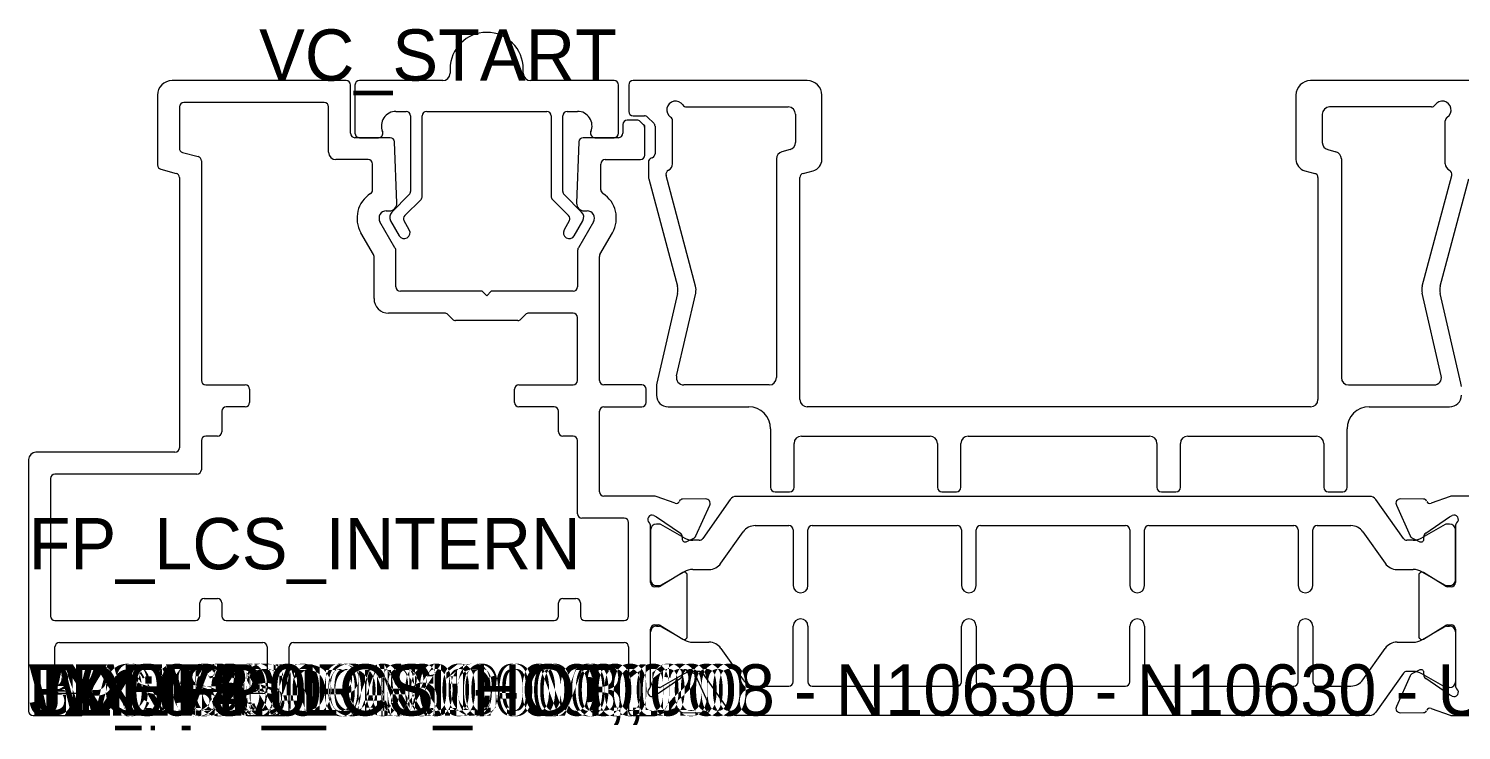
# Model space of a CAD drawing. Header units: metres. Extents: x 0 to 238, y -1 to 50.
# Drawn here: x 0 to 97.9, y -1 to 47 of the extents above; entities that cross this region are included whole.
import ezdxf

# ---------------------------------------------------------------- set-up
doc = ezdxf.new("R2010")
doc.units = ezdxf.units.M

msp = doc.modelspace()

# ---------------------------------------------------------------- linework, layer by layer
for p, q in [((28.8, 44.200009), (28.8, 43.900009)), ((33.8, 43.900009), (33.8, 44.200009)), ((21.7, 43.400009), (9.8, 43.400009)), ((22, 39.800009), (22, 43.100009)), ((22.3, 43.100009), (22.3, 39.800009)), ((28.3, 43.400009), (22.6, 43.400009)), ((40, 43.400009), (34.3, 43.400009)), ((40.3, 39.800009), (40.3, 43.100009)), ((41.0013, 43.100009), (41.0013, 41.300009)), ((53.2013, 43.400009), (41.3013, 43.400009)), ((99.5013, 43.400009), (87.6013, 43.400009)), ((8.8, 42.400009), (8.8, 37.632131)), ((54.2013, 38.014631), (54.2013, 42.400009)), ((86.6013, 42.400009), (86.6013, 38.014631)), ((10.3, 41.600009), (10.3, 38.783122)), ((20.2, 41.900009), (10.6, 41.900009)), ((20.5, 38.500009), (20.5, 41.600009)), ((25.1, 41.300009), (25.8, 41.300009)), ((27.2, 41.300009), (35.4, 41.300009)), ((36.8, 41.300009), (37.5, 41.300009)), ((44.949631, 41.600009), (51.9013, 41.600009)), ((95.852968, 41.600009), (88.9013, 41.600009)), ((26.1, 41.000009), (26.1, 35.824273)), ((26.9, 35.492902), (26.9, 41.000009)), ((35.7, 41.000009), (35.7, 35.492902)), ((36.5, 35.824273), (36.5, 41.000009)), ((40.6, 40.400009), (40.6, 39.800009)), ((41.575736, 40.700009), (40.9, 40.700009)), ((41.3013, 41.000009), (42.077036, 41.000009)), ((42.012132, 40.387877), (41.787868, 40.612141)), ((42.1, 40.300009), (42.012132, 40.387877)), ((42.1, 40.175745), (42.1, 40.300009)), ((42.1, 38.300009), (42.1, 40.175745)), ((42.289168, 40.912141), (42.713432, 40.487877)), ((42.8013, 40.275745), (42.8013, 38.406049)), ((44.0013, 37.719249), (44.0013, 40.651677)), ((52.4013, 41.100009), (52.4013, 39.167049)), ((88.4013, 41.100009), (88.4013, 39.167049)), ((96.8013, 37.719249), (96.8013, 40.651677)), ((24.710293, 39.500009), (22.3, 39.500009)), ((22.6, 39.500009), (23.9, 39.500009)), ((25.156534, 35.017459), (25.01011, 39.210479)), ((37.589889, 39.210479), (37.443466, 35.017459)), ((40.3, 39.500009), (37.889706, 39.500009)), ((38.7, 39.500009), (40, 39.500009)), ((10.522354, 38.493344), (11.577646, 38.210579)), ((52.030131, 38.683931), (51.472469, 38.535221)), ((88.772469, 38.683931), (89.330131, 38.535221)), ((9.022354, 37.342353), (10.077646, 37.059589)), ((11.8, 37.920802), (11.8, 22.900009)), ((23.2, 38.000009), (21, 38.000009)), ((23.5, 35.936717), (23.5, 37.700009)), ((39.1, 35.936717), (39.1, 37.700009)), ((39.4, 38.000009), (41.8, 38.000009)), ((42.347729, 37.819519), (42.347729, 36.935042)), ((42.608994, 38.126045), (42.540036, 38.099523)), ((51.1013, 38.052104), (51.1013, 23.100009)), ((52.924001, 37.059396), (53.60743, 37.241644)), ((87.19517, 37.241644), (87.878599, 37.059396)), ((89.7013, 38.052104), (89.7013, 23.100009)), ((10.3, 36.769811), (10.3, 18.300009)), ((42.381468, 36.677478), (44.337272, 29.34021)), ((45.573619, 29.361046), (43.558416, 36.921151)), ((52.7013, 21.600009), (52.7013, 36.769525)), ((88.1013, 36.769525), (88.1013, 21.600009)), ((95.228981, 29.361046), (97.244184, 36.921151)), ((96.465327, 29.34021), (98.421132, 36.677478)), ((26.012133, 35.612141), (24.814949, 34.414958)), ((25.706184, 34.174822), (26.812133, 35.28077)), ((35.787868, 35.28077), (36.893817, 34.174822)), ((37.785052, 34.414958), (36.587868, 35.612141)), ((24.440629, 34.500009), (24.656839, 34.500009)), ((37.943161, 34.500009), (38.159371, 34.500009)), ((25.033013, 31.973971), (24.007616, 33.750009)), ((24.73549, 33.811405), (25.319601, 32.799695)), ((26.012421, 33.199695), (25.658508, 33.81269)), ((36.941493, 33.81269), (36.58758, 33.199695)), ((37.2804, 32.799695), (37.864511, 33.811405)), ((38.592383, 33.750009), (37.566987, 31.973971)), ((23.559807, 31.525637), (22.708578, 33.000009)), ((39.040168, 31.525594), (39.891421, 33.000009)), ((23.6, 28.500009), (23.6, 31.375637)), ((25.1, 29.300009), (25.1, 31.723971)), ((37.5, 31.723971), (37.5, 29.300009)), ((38.999975, 22.900009), (38.999975, 31.375594)), ((31, 29.000009), (25.4, 29.000009)), ((31.3, 28.700009), (31, 29.000009)), ((31.6, 29.000009), (31.3, 28.700009)), ((37.2, 29.000009), (31.6, 29.000009)), ((44.345402, 28.857786), (42.926909, 22.71098)), ((44.274168, 23.212439), (45.581749, 28.878622)), ((96.528432, 23.212439), (95.220851, 28.878622)), ((97.875691, 22.71098), (96.457197, 28.857786)), ((28.425736, 27.500009), (24.6, 27.500009)), ((37.199975, 27.500009), (34.174264, 27.500009)), ((28.962132, 27.087877), (28.637868, 27.412141)), ((33.425736, 27.000009), (29.174264, 27.000009)), ((33.962132, 27.412141), (33.637868, 27.087877)), ((37.499975, 22.900009), (37.499975, 27.200009)), ((12.1, 22.600009), (14.8, 22.600009)), ((33.499975, 22.600009), (37.199975, 22.600009)), ((41.899975, 22.600009), (39.299975, 22.600009)), ((50.6013, 22.600009), (44.761364, 22.600009)), ((90.2013, 22.600009), (96.041236, 22.600009)), ((15.1, 22.300009), (15.1, 21.400009)), ((33.199975, 21.400009), (33.199975, 22.300009)), ((42.199975, 21.400009), (42.199975, 22.300009)), ((42.9013, 22.486121), (42.9013, 21.900009)), ((13.2, 20.800009), (13.2, 19.400009)), ((14.8, 21.100009), (13.5, 21.100009)), ((35.899975, 21.100009), (33.499975, 21.100009)), ((36.199975, 19.400009), (36.199975, 20.800009)), ((38.999975, 15.300009), (38.999975, 20.800009)), ((39.299975, 21.100009), (41.899975, 21.100009)), ((43.7013, 21.100009), (49.2013, 21.100009)), ((87.6013, 21.100009), (53.2013, 21.100009)), ((91.6013, 21.100009), (97.1013, 21.100009)), ((50.7013, 19.600009), (50.7013, 15.600009)), ((90.1013, 15.600009), (90.1013, 19.600009)), ((11.8, 18.800009), (11.8, 16.800009)), ((12.9, 19.100009), (12.1, 19.100009)), ((37.199975, 19.100009), (36.499975, 19.100009)), ((37.499975, 13.800009), (37.499975, 18.800009)), ((52.8013, 19.100009), (61.6013, 19.100009)), ((64.2013, 19.100009), (76.6013, 19.100009)), ((79.2013, 19.100009), (88.0013, 19.100009)), ((10, 18.000009), (0.5, 18.000009)), ((52.3013, 15.600009), (52.3013, 18.600009)), ((62.1013, 18.600009), (62.1013, 15.600009)), ((63.7013, 15.600009), (63.7013, 18.600009)), ((77.1013, 18.600009), (77.1013, 15.600009)), ((78.7013, 15.600009), (78.7013, 18.600009)), ((88.5013, 18.600009), (88.5013, 15.600009)), ((0, 17.500009), (0, 0.300009)), ((1.5, 16.200009), (1.5, 6.800009)), ((11.5, 16.500009), (1.8, 16.500009)), ((42.767863, 15.000009), (39.299975, 15.000009)), ((44.171292, 14.514154), (42.869377, 14.982312)), ((46.264118, 14.80433), (44.68519, 14.793873)), ((47.942653, 14.773289), (46.061213, 12.111525)), ((91.649047, 14.984687), (48.350952, 14.984687)), ((51.0013, 15.300009), (52.0013, 15.300009)), ((62.4013, 15.300009), (63.4013, 15.300009)), ((77.4013, 15.300009), (78.4013, 15.300009)), ((88.8013, 15.300009), (89.8013, 15.300009)), ((93.938786, 12.111525), (92.057347, 14.773289)), ((95.314761, 14.793873), (93.735833, 14.80433)), ((97.130547, 14.982303), (95.828658, 14.514154)), ((100.000885, 15), (97.232061, 15)), ((45.590181, 12.273839), (46.538831, 14.379354)), ((93.46112, 14.379354), (94.40977, 12.273839)), ((40.699975, 13.500009), (37.799975, 13.500009)), ((40.999975, 6.800009), (40.999975, 13.200009)), ((42.499975, 9.1), (42.499975, 12.952786)), ((42.722002, 13.674073), (42.904711, 13.592725)), ((43.106444, 13.084687), (42.9, 13.084687)), ((42.904711, 13.592725), (44.533468, 12.468259)), ((44.788333, 12.145264), (43.206389, 13.057924)), ((49.64533, 12.984687), (51.95, 12.984687)), ((53.55, 12.984687), (63.45, 12.984687)), ((65.05, 12.984687), (74.95, 12.984687)), ((76.55, 12.984687), (86.45, 12.984687)), ((88.05, 12.984687), (90.35467, 12.984687)), ((96.793611, 13.057924), (95.211667, 12.145264)), ((95.466483, 12.468259), (97.095239, 13.592725)), ((97.1, 13.084687), (96.893555, 13.084687)), ((97.095239, 13.592725), (97.277948, 13.674073)), ((97.499975, 12.952786), (97.499975, 9.1)), ((42.5, 12.684687), (42.5, 9.284687)), ((44.662051, 12.197213), (44.652749, 12.082118)), ((44.937822, 11.885309), (45.445244, 12.126028)), ((45.816233, 11.984687), (45.387999, 11.984687)), ((47.305909, 10.407482), (48.828731, 12.561891)), ((52.25, 12.684687), (52.25, 8.884687)), ((53.25, 8.884687), (53.25, 12.684687)), ((63.75, 12.684687), (63.75, 8.884687)), ((64.75, 8.884687), (64.75, 12.684687)), ((75.25, 12.684687), (75.25, 8.884687)), ((76.25, 8.884687), (76.25, 12.684687)), ((86.75, 12.684687), (86.75, 8.884687)), ((87.75, 8.884687), (87.75, 12.684687)), ((91.171269, 12.561891), (92.69409, 10.407482)), ((94.612, 11.984687), (94.183766, 11.984687)), ((94.554706, 12.126028), (95.062129, 11.885309)), ((95.347201, 12.082118), (95.337899, 12.197213)), ((97.5, 9.284687), (97.5, 12.684687)), ((43.206389, 8.91145), (44.788333, 9.824109)), ((45.387999, 9.984687), (46.48931, 9.984687)), ((93.51069, 9.984687), (94.612, 9.984687)), ((95.211667, 9.824109), (96.793611, 8.91145)), ((42.9, 8.884687), (43.106444, 8.884687)), ((44.695773, 9.77071), (43.177471, 8.843934)), ((44.999975, 5.4), (44.999975, 9.6)), ((94.999975, 9.6), (94.999975, 5.4)), ((96.822479, 8.843934), (95.304177, 9.77071)), ((96.893555, 8.884687), (97.1, 8.884687)), ((12, 8.000009), (12.9, 8.000009)), ((36.5, 8.000009), (37.4, 8.000009)), ((43.021169, 8.8), (42.799975, 8.8)), ((97.199975, 8.8), (96.978782, 8.8)), ((11.7, 6.800009), (11.7, 7.700009)), ((13.2, 7.700009), (13.2, 6.800009)), ((36.2, 6.800009), (36.2, 7.700009)), ((37.7, 7.700009), (37.7, 6.800009)), ((1.8, 6.500009), (11.4, 6.500009)), ((13.5, 6.500009), (35.9, 6.500009)), ((38, 6.500009), (40.699975, 6.500009)), ((42.499975, 2.047213), (42.499975, 5.9)), ((42.799975, 6.2), (43.021169, 6.2)), ((42.9, 6.115313), (43.106444, 6.115313)), ((43.177471, 6.156065), (44.695773, 5.22929)), ((43.206389, 6.08855), (44.788333, 5.17589)), ((52.25, 2.315313), (52.25, 6.115313)), ((53.25, 6.115313), (53.25, 2.315313)), ((63.75, 2.315313), (63.75, 6.115313)), ((64.75, 6.115313), (64.75, 2.315313)), ((75.25, 2.315313), (75.25, 6.115313)), ((76.25, 6.115313), (76.25, 2.315313)), ((86.75, 2.315313), (86.75, 6.115313)), ((87.75, 6.115313), (87.75, 2.315313)), ((95.211667, 5.17589), (96.793611, 6.08855)), ((95.304177, 5.22929), (96.822479, 6.156065)), ((96.893555, 6.115313), (97.1, 6.115313)), ((96.978782, 6.2), (97.199975, 6.2)), ((97.499975, 5.9), (97.499975, 2.047213)), ((2.1, 5.000009), (16, 5.000009)), ((18.1, 5.000009), (40.7, 5.000009)), ((42.5, 2.315313), (42.5, 5.715313)), ((45.387999, 5.015313), (46.48931, 5.015313)), ((93.51069, 5.015313), (94.612, 5.015313)), ((97.5, 5.715313), (97.5, 2.315313)), ((1.8, 1.800009), (1.8, 4.700009)), ((16.3, 4.700009), (16.3, 1.800009)), ((17.8, 0.300009), (17.8, 4.700009)), ((41, 4.700009), (41, 0.300009)), ((47.305909, 4.592517), (48.828731, 2.438108)), ((91.171269, 2.438108), (92.69409, 4.592517)), ((45.445244, 2.873971), (44.937822, 3.114691)), ((45.816233, 3.015313), (45.387999, 3.015313)), ((94.612, 3.015313), (94.183766, 3.015313)), ((95.062129, 3.114691), (94.554706, 2.873971)), ((44.533468, 2.53174), (42.904711, 1.407274)), ((44.788333, 2.854735), (43.206389, 1.942076)), ((44.652749, 2.917882), (44.662051, 2.802787)), ((46.538831, 0.620645), (45.590181, 2.72616)), ((47.942653, 0.22671), (46.061213, 2.888474)), ((49.64533, 2.015313), (51.95, 2.015313)), ((53.55, 2.015313), (63.45, 2.015313)), ((65.05, 2.015313), (74.95, 2.015313)), ((76.55, 2.015313), (86.45, 2.015313)), ((88.05, 2.015313), (90.35467, 2.015313)), ((93.938786, 2.888474), (92.057347, 0.22671)), ((94.40977, 2.72616), (93.46112, 0.620645)), ((96.793611, 1.942076), (95.211667, 2.854735)), ((95.337899, 2.802787), (95.347201, 2.917882)), ((97.095239, 1.407274), (95.466483, 2.53174)), ((4, 1.500009), (2.1, 1.500009)), ((4.3, 1.083104), (4.3, 1.200009)), ((14.3, 1.200009), (14.3, 1.083104)), ((16, 1.500009), (14.6, 1.500009)), ((42.904711, 1.407274), (42.722002, 1.325927)), ((43.106444, 1.915313), (42.9, 1.915313)), ((97.1, 1.915313), (96.893555, 1.915313)), ((97.277948, 1.325927), (97.095239, 1.407274)), ((0.3, 0.000009), (3.530143, 0.000009)), ((3.787391, 0.14566), (4.257248, 0.928756)), ((14.342752, 0.928756), (14.812609, 0.14566)), ((15.069857, 0.000009), (17.5, 0.000009)), ((41.3, 0.000009), (42.767916, 0.000009)), ((42.869429, 0.017706), (44.171292, 0.485845)), ((44.68519, 0.206127), (46.264118, 0.19567)), ((91.649047, 0.015313), (48.350952, 0.015313)), ((93.735833, 0.19567), (95.314761, 0.206127)), ((95.828658, 0.485845), (97.130547, 0.017697)), ((97.232061, 0), (98.8, 0))]:
    msp.add_line(p, q)
for centre, radius, start, end in [((31.3, 44.200009), 2.5, 0, 180), ((9.8, 42.400009), 1, 90, 180), ((21.7, 43.100009), 0.3, 0, 90), ((22.6, 43.100009), 0.3, 90, 180), ((28.3, 43.900009), 0.5, 270, 0), ((34.3, 43.900009), 0.5, 180, 270), ((40, 43.100009), 0.3, 0, 90), ((41.3013, 43.100009), 0.3, 90, 180), ((53.2013, 42.400009), 1, 0, 90), ((87.6013, 42.400009), 1, 90, 180), ((10.6, 41.600009), 0.3, 90, 180), ((20.2, 41.600009), 0.3, 0, 90), ((25.1, 40.300009), 1, 90, 202.619865), ((25.8, 41.000009), 0.3, 0, 90), ((27.2, 41.000009), 0.3, 90, 180), ((35.4, 41.000009), 0.3, 0, 90), ((36.8, 41.000009), 0.3, 90, 180), ((37.5, 40.300009), 1, 337.380135, 90), ((41.3013, 41.300009), 0.3, 180, 270), ((44.2013, 41.400009), 0.6, 33.748989, 236.251011), ((44.949631, 41.900009), 0.3, 213.748989, 270), ((51.9013, 41.100009), 0.5, 0, 90), ((88.9013, 41.100009), 0.5, 90, 180), ((95.852968, 41.900009), 0.3, 270, 326.251011), ((96.6013, 41.400009), 0.6, 303.748989, 146.251011), ((40.9, 40.400009), 0.3, 90, 180), ((41.575736, 40.400009), 0.3, 45, 90), ((41.8, 40.175745), 0.3, 0, 45), ((42.077036, 40.700009), 0.3, 45, 90), ((42.5013, 40.275745), 0.3, 0, 45), ((43.7013, 40.651677), 0.3, 0, 56.251011), ((97.1013, 40.651677), 0.3, 123.748989, 180), ((22.3, 39.800009), 0.3, 180, 270), ((22.6, 39.800009), 0.3, 180, 270), ((23.9, 39.800009), 0.3, 270, 22.619865), ((24.710293, 39.200009), 0.3, 2, 90), ((37.889706, 39.200009), 0.3, 90, 178), ((38.7, 39.800009), 0.3, 157.380135, 270), ((40, 39.800009), 0.3, 270, 0), ((40.3, 39.800009), 0.3, 270, 0), ((51.9013, 39.167049), 0.5, 284.931417, 0), ((88.9013, 39.167049), 0.5, 180, 255.068583), ((10.6, 38.783122), 0.3, 180, 255), ((11.5, 37.920802), 0.3, 0, 75), ((21, 38.500009), 0.5, 180, 270), ((41.8, 38.300009), 0.3, 270, 0), ((42.5013, 38.406049), 0.3, 291.037511, 0), ((51.6013, 38.052104), 0.5, 104.931417, 180), ((89.2013, 38.052104), 0.5, 0, 75.068583), ((9.1, 37.632131), 0.3, 180, 255), ((23.2, 37.700009), 0.3, 0, 90), ((39.4, 37.700009), 0.3, 90, 180), ((42.647729, 37.819519), 0.3, 111.037511, 180), ((43.848294, 36.99842), 0.3, 115.705312, 194.925581), ((43.5013, 37.719249), 0.5, 295.705312, 0), ((53.4013, 38.014631), 0.8, 284.931417, 0), ((87.4013, 38.014631), 0.8, 180, 255.068583), ((97.3013, 37.719249), 0.5, 180, 244.294688), ((96.954306, 36.99842), 0.3, 345.074419, 64.294688), ((10, 36.769811), 0.3, 0, 75), ((43.347729, 36.935042), 1, 180, 194.925581), ((53.0013, 36.769525), 0.3, 104.931417, 180), ((87.8013, 36.769525), 0.3, 0, 75.068583), ((24.440629, 34.000009), 2, 122.643077, 210), ((23.2, 35.936717), 0.3, 302.643077, 0), ((25.8, 35.824273), 0.3, 315, 0), ((26.6, 35.492902), 0.3, 315, 0), ((36, 35.492902), 0.3, 180, 225), ((36.8, 35.824273), 0.3, 180, 225), ((39.4, 35.936717), 0.3, 180, 237.356923), ((38.159371, 34.000009), 2, 330, 57.356923), ((24.440629, 34.000009), 0.5, 90, 210), ((24.656839, 35.000009), 0.5, 270, 2), ((25.168503, 34.061405), 0.5, 135, 210), ((37.943161, 35.000009), 0.5, 178, 270), ((37.431498, 34.061405), 0.5, 330, 45), ((38.159371, 34.000009), 0.5, 330, 90), ((25.918316, 33.96269), 0.3, 135, 210), ((36.681685, 33.96269), 0.3, 330, 45), ((25.666011, 32.999695), 0.4, 210, 30), ((36.93399, 32.999695), 0.4, 150, 330), ((23.3, 31.375637), 0.3, 0, 30), ((24.6, 31.723971), 0.5, 0, 30), ((38, 31.723971), 0.5, 150, 180), ((39.299975, 31.375594), 0.3, 150, 180), ((24.6, 28.500009), 1, 180, 270), ((25.4, 29.300009), 0.3, 180, 270), ((37.2, 29.300009), 0.3, 270, 0), ((43.371011, 29.082646), 1, 347.005383, 14.925581), ((44.607358, 29.103481), 1, 347.005383, 14.925581), ((96.195242, 29.103481), 1, 165.074419, 192.994617), ((97.431589, 29.082646), 1, 165.074419, 192.994617), ((28.425736, 27.200009), 0.3, 45, 90), ((34.174264, 27.200009), 0.3, 90, 135), ((37.199975, 27.200009), 0.3, 0, 90), ((29.174264, 27.300009), 0.3, 225, 270), ((33.425736, 27.300009), 0.3, 270, 315), ((12.1, 22.900009), 0.3, 180, 270), ((14.8, 22.300009), 0.3, 0, 90), ((33.499975, 22.300009), 0.3, 90, 180), ((37.199975, 22.900009), 0.3, 270, 0), ((39.299975, 22.900009), 0.3, 180, 270), ((41.899975, 22.300009), 0.3, 0, 90), ((43.9013, 22.486121), 1, 167.005383, 180), ((44.761364, 23.100009), 0.5, 167.005383, 270), ((50.6013, 23.100009), 0.5, 270, 0), ((90.2013, 23.100009), 0.5, 180, 270), ((96.041236, 23.100009), 0.5, 270, 12.994617), ((96.9013, 22.486121), 1, 0, 12.994617), ((43.7013, 21.900009), 0.8, 180, 270), ((53.2013, 21.600009), 0.5, 180, 270), ((87.6013, 21.600009), 0.5, 270, 0), ((97.1013, 21.900009), 0.8, 270, 0), ((13.5, 20.800009), 0.3, 90, 180), ((14.8, 21.400009), 0.3, 270, 0), ((33.499975, 21.400009), 0.3, 180, 270), ((35.899975, 20.800009), 0.3, 0, 90), ((39.299975, 20.800009), 0.3, 90, 180), ((41.899975, 21.400009), 0.3, 270, 0), ((49.2013, 19.600009), 1.5, 0, 90), ((91.6013, 19.600009), 1.5, 90, 180), ((12.1, 18.800009), 0.3, 90, 180), ((12.9, 19.400009), 0.3, 270, 0), ((36.499975, 19.400009), 0.3, 180, 270), ((37.199975, 18.800009), 0.3, 0, 90), ((52.8013, 18.600009), 0.5, 90, 180), ((61.6013, 18.600009), 0.5, 0, 90), ((64.2013, 18.600009), 0.5, 90, 180), ((76.6013, 18.600009), 0.5, 0, 90), ((79.2013, 18.600009), 0.5, 90, 180), ((88.0013, 18.600009), 0.5, 0, 90), ((0.5, 17.500009), 0.5, 90, 180), ((10, 18.300009), 0.3, 270, 0), ((11.5, 16.800009), 0.3, 270, 0), ((1.8, 16.200009), 0.3, 90, 180), ((39.299975, 15.300009), 0.3, 180, 270), ((42.767863, 14.700009), 0.3, 70.221829, 90), ((44.686746, 14.558878), 0.235, 90, 156), ((46.266105, 14.504336), 0.3, 335.379459, 90), ((48.350952, 14.484687), 0.5, 90, 144.745828), ((51.0013, 15.600009), 0.3, 180, 270), ((52.0013, 15.600009), 0.3, 270, 0), ((62.4013, 15.600009), 0.3, 180, 270), ((63.4013, 15.600009), 0.3, 270, 0), ((77.4013, 15.600009), 0.3, 180, 270), ((78.4013, 15.600009), 0.3, 270, 0), ((88.8013, 15.600009), 0.3, 180, 270), ((89.8013, 15.600009), 0.3, 270, 0), ((91.649047, 14.484687), 0.5, 35.254172, 90), ((93.733846, 14.504336), 0.3, 90, 204.620541), ((95.313204, 14.558878), 0.235, 24, 90), ((97.232061, 14.7), 0.3, 90, 109.778171), ((37.799975, 13.800009), 0.3, 180, 270), ((44.250811, 14.735291), 0.235, 250.221829, 336), ((95.749139, 14.735291), 0.235, 204, 289.778171), ((40.699975, 13.200009), 0.3, 0, 90), ((42.6, 13.39999), 0.300009, 66.004713, 228.187329), ((42.199975, 12.952786), 0.3, 0, 48.187329), ((42.9, 12.684687), 0.4, 90, 180), ((43.106444, 12.884687), 0.2, 60.018361, 90), ((49.64533, 11.984687), 1, 90, 144.745828), ((51.95, 12.684687), 0.3, 0, 90), ((53.55, 12.684687), 0.3, 90, 180), ((63.45, 12.684687), 0.3, 0, 90), ((65.05, 12.684687), 0.3, 90, 180), ((74.95, 12.684687), 0.3, 0, 90), ((76.55, 12.684687), 0.3, 90, 180), ((86.45, 12.684687), 0.3, 0, 90), ((88.05, 12.684687), 0.3, 90, 180), ((90.35467, 11.984687), 1, 35.254172, 90), ((96.893555, 12.884687), 0.2, 90, 119.981639), ((97.1, 12.684687), 0.4, 0, 90), ((97.39995, 13.39999), 0.300009, 311.812671, 113.995287), ((97.799975, 12.952786), 0.3, 131.812671, 180), ((44.363026, 12.22138), 0.3, 355.379459, 55.379459), ((44.852099, 12.066007), 0.2, 175.379459, 295.379459), ((45.387999, 13.184687), 1.2, 240.018361, 270), ((45.316661, 12.397075), 0.3, 295.379459, 335.745828), ((45.816233, 12.284687), 0.3, 270, 324.745828), ((94.183766, 12.284687), 0.3, 215.254172, 270), ((94.683289, 12.397075), 0.3, 204.254172, 244.620541), ((94.612, 13.184687), 1.2, 270, 299.981639), ((95.147851, 12.066007), 0.2, 244.620541, 4.620541), ((95.636924, 12.22138), 0.3, 124.620541, 184.620541), ((44.799975, 9.6), 0.2, 0, 121.4), ((45.387999, 8.784687), 1.2, 90, 119.981639), ((46.48931, 10.984687), 1, 270, 324.745828), ((93.51069, 10.984687), 1, 215.254172, 270), ((94.612, 8.784687), 1.2, 60.018361, 90), ((95.199975, 9.6), 0.2, 58.6, 180), ((42.799975, 9.1), 0.3, 180, 270), ((42.9, 9.284687), 0.4, 180, 270), ((43.021169, 9.1), 0.3, 270, 301.4), ((43.106444, 9.084687), 0.2, 270, 299.981639), ((52.75, 8.884687), 0.5, 180, 0), ((64.25, 8.884687), 0.5, 180, 0), ((75.75, 8.884687), 0.5, 180, 0), ((87.25, 8.884687), 0.5, 180, 0), ((96.893555, 9.084687), 0.2, 240.018361, 270), ((96.978782, 9.1), 0.3, 238.6, 270), ((97.1, 9.284687), 0.4, 270, 0), ((97.199975, 9.1), 0.3, 270, 0), ((12, 7.700009), 0.3, 90, 180), ((12.9, 7.700009), 0.3, 0, 90), ((36.5, 7.700009), 0.3, 90, 180), ((37.4, 7.700009), 0.3, 0, 90), ((1.8, 6.800009), 0.3, 180, 270), ((11.4, 6.800009), 0.3, 270, 0), ((13.5, 6.800009), 0.3, 180, 270), ((35.9, 6.800009), 0.3, 270, 0), ((38, 6.800009), 0.3, 180, 270), ((40.699975, 6.800009), 0.3, 270, 0), ((42.799975, 5.9), 0.3, 90, 180), ((42.9, 5.715313), 0.4, 90, 180), ((43.021169, 5.9), 0.3, 58.6, 90), ((43.106444, 5.915313), 0.2, 60.018361, 90), ((52.75, 6.115313), 0.5, 0, 180), ((64.25, 6.115313), 0.5, 0, 180), ((75.75, 6.115313), 0.5, 0, 180), ((87.25, 6.115313), 0.5, 0, 180), ((96.893555, 5.915313), 0.2, 90, 119.981639), ((96.978782, 5.9), 0.3, 90, 121.4), ((97.1, 5.715313), 0.4, 0, 90), ((97.199975, 5.9), 0.3, 0, 90), ((2.1, 4.700009), 0.3, 90, 180), ((16, 4.700009), 0.3, 0, 90), ((18.1, 4.700009), 0.3, 90, 180), ((40.7, 4.700009), 0.3, 0, 90), ((44.799975, 5.4), 0.2, 238.6, 0), ((45.387999, 6.215313), 1.2, 240.018361, 270), ((46.48931, 4.015313), 1, 35.254172, 90), ((93.51069, 4.015313), 1, 90, 144.745828), ((94.612, 6.215313), 1.2, 270, 299.981639), ((95.199975, 5.4), 0.2, 180, 301.4), ((44.852099, 2.933993), 0.2, 64.620541, 184.620541), ((45.387999, 1.815313), 1.2, 90, 119.981639), ((45.816233, 2.715313), 0.3, 35.254172, 90), ((94.183766, 2.715313), 0.3, 90, 144.745828), ((94.612, 1.815313), 1.2, 60.018361, 90), ((95.147851, 2.933993), 0.2, 355.379459, 115.379459), ((42.199975, 2.047213), 0.3, 311.812671, 0), ((42.9, 2.315313), 0.4, 180, 270), ((44.363026, 2.77862), 0.3, 304.620541, 4.620541), ((45.316661, 2.602925), 0.3, 24.254172, 64.620541), ((49.64533, 3.015313), 1, 215.254172, 270), ((51.95, 2.315313), 0.3, 270, 0), ((53.55, 2.315313), 0.3, 180, 270), ((63.45, 2.315313), 0.3, 270, 0), ((65.05, 2.315313), 0.3, 180, 270), ((74.95, 2.315313), 0.3, 270, 0), ((76.55, 2.315313), 0.3, 180, 270), ((86.45, 2.315313), 0.3, 270, 0), ((88.05, 2.315313), 0.3, 180, 270), ((90.35467, 3.015313), 1, 270, 324.745828), ((94.683289, 2.602925), 0.3, 115.379459, 155.745828), ((95.636924, 2.77862), 0.3, 175.379459, 235.379459), ((97.1, 2.315313), 0.4, 270, 0), ((97.799975, 2.047213), 0.3, 180, 228.187329), ((2.1, 1.800009), 0.3, 180, 270), ((4, 1.200009), 0.3, 0, 90), ((4, 1.083104), 0.3, 329.036243, 0), ((14.6, 1.200009), 0.3, 90, 180), ((14.6, 1.083104), 0.3, 180, 210.963756), ((16, 1.800009), 0.3, 270, 0), ((42.6, 1.600009), 0.300009, 131.812671, 293.995287), ((43.106444, 2.115313), 0.2, 270, 299.981639), ((96.893555, 2.115313), 0.2, 240.018361, 270), ((97.39995, 1.600009), 0.300009, 246.004713, 48.187329), ((0.3, 0.300009), 0.3, 180, 270), ((3.530143, 0.300009), 0.3, 270, 329.036243), ((15.069857, 0.300009), 0.3, 210.963756, 270), ((17.5, 0.300009), 0.3, 270, 0), ((41.3, 0.300009), 0.3, 180, 270), ((42.767916, 0.300009), 0.3, 270, 289.778171), ((44.250811, 0.264708), 0.235, 24, 109.778171), ((44.686746, 0.441122), 0.235, 204, 270), ((46.266105, 0.495663), 0.3, 270, 24.620541), ((48.350952, 0.515313), 0.5, 215.254172, 270), ((91.649047, 0.515313), 0.5, 270, 324.745828), ((93.733846, 0.495663), 0.3, 155.379459, 270), ((95.313204, 0.441122), 0.235, 270, 336), ((95.749139, 0.264708), 0.235, 70.221829, 156), ((97.232061, 0.3), 0.3, 250.221829, 270)]:
    msp.add_arc(centre, radius, start, end)

# ---------------------------------------------------------------- texts
for tag, p in [('VC_START', (15.75, 43.400009)), ('FP_LCS_INTERN', (0, 10)), ('WX:0', (0, 0)), ('WY:0', (0, 0)), ('WX:0', (0, 0)), ('WY:0', (0, 0)), ('JX:0', (0, 0)), ('JY:0', (0, 0)), ('JX:0', (0, 0)), ('JY:0', (0, 0)), ('TDEV3:0', (0, 0)), ('TDEV4:0', (0, 0)), ('TDEV5:0', (0, 0)), ('TDEV:0', (0, 0)), ('TDEV2:0', (0, 0)), ('TDEV3:0', (0, 0)), ('TDEV4:0', (0, 0)), ('TDEV5:0', (0, 0)), ('GLASS_MIN:0.000000', (0, 0)), ('GLASS_MAX:0.000000', (0, 0)), ('BL01:6500.000000,,1', (0, 0)), ('HW_START', (0, 0)), ('FP_LCS_ORIG', (0, 0)), ('PANE_WIDTH:0', (0, 0)), ('MIN_VETRO:0', (0, 0)), ('MAX_VETRO:0', (0, 0)), ('DESC:U10061 - V31208 - N10630 - N10630 - U10060 - V31208 - N10630', (0, 0)), ('DENS:0', (0, 0)), ('PANE_WIDTH:0', (0, 0)), ('MIN_VETRO:0', (0, 0)), ('MAX_VETRO:0', (0, 0)), ('VC_END', (1.915072, 0.000009)), ('FP_LCS_HOT', (10, 0))]:
    msp.add_attdef(tag, p, '', height=3.5)

doc.saveas('drawing.dxf')
